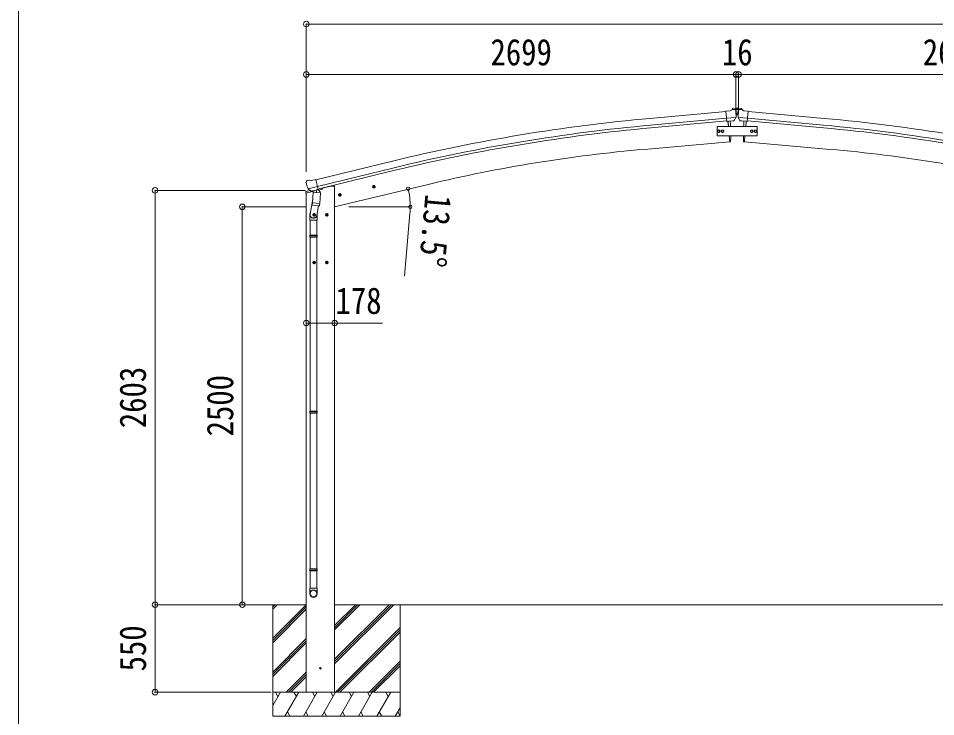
# Model space of a CAD drawing. Units: millimetres at full size, sheet at 1:35. Extents: x -9783 to 9892, y -6828 to 6752.
# Drawn here: x -9783 to -4022, y -4387 to 1 of the extents above; entities that cross this region are included whole.
import ezdxf
from ezdxf.enums import TextEntityAlignment as Align

# ---------------------------------------------------------------- set-up
doc = ezdxf.new("R2010")
doc.units = ezdxf.units.MM
doc.header["$LTSCALE"] = 35
doc.header["$PDMODE"] = 32
doc.header["$PDSIZE"] = 35
for name, color, linetype, lineweight in [('0-0_0', 7, 'Continuous', 9), ('0-1_本体', 4, 'Continuous', 9), ('0-2_部品', 7, 'Continuous', 9), ('0-3_ELV2', 3, 'Continuous', 9), ('0-A_寸法', 6, 'Continuous', 9), ('F-0_240', 7, 'Continuous', 9)]:
    doc.layers.add(name, color=color, linetype=linetype, lineweight=lineweight)
doc.styles.add('ＭＳ ゴシック', font='')
doc.styles.get('ＭＳ ゴシック').set_extended_font_data('MS Gothic')

msp = doc.modelspace()

# ---------------------------------------------------------------- linework, layer by layer
at = {"layer": '0-0_0'}
for p, q in [((-8571.6, -3683.76), (-7974.71, -3683.76)), ((-8185.71, -3711.09), (-8158.33, -3683.71)), ((-8185.71, -3696.95), (-8172.47, -3683.71)), ((-8185.71, -3683.76), (-8185.71, -4383.71)), ((-8185.71, -3894.94), (-7974.71, -3683.94)), ((-7796.71, -4054.72), (-7425.69, -3683.71)), ((-7796.71, -4026.44), (-7453.98, -3683.71)), ((-7796.71, -4040.58), (-7439.84, -3683.71)), ((-7796.71, -3842.59), (-7637.83, -3683.71)), ((-7796.71, -3828.45), (-7651.97, -3683.71)), ((-7796.71, -3814.31), (-7666.11, -3683.71)), ((-7796.71, -3683.76), (-5210.26, -3683.76)), ((-7385.71, -3683.71), (-7385.71, -4383.71)), ((-2740.67, -3683.76), (-5926.84, -3683.76)), ((-8185.71, -3909.08), (-7974.71, -3698.09)), ((-8185.71, -3923.23), (-7974.71, -3712.23)), ((-7791.85, -4233.71), (-7385.71, -3827.57)), ((-7777.71, -4233.71), (-7385.71, -3841.72)), ((-7763.56, -4233.71), (-7385.71, -3855.86)), ((-8185.71, -4107.07), (-7974.71, -3896.07)), ((-8185.71, -4121.21), (-7974.71, -3910.22)), ((-8185.71, -4135.36), (-7974.71, -3924.36)), ((-7579.72, -4233.71), (-7385.71, -4039.71)), ((-7565.57, -4233.71), (-7385.71, -4053.85)), ((-7551.43, -4233.71), (-7385.71, -4067.99)), ((-8100.22, -4233.71), (-7974.71, -4108.21)), ((-8086.07, -4233.71), (-7974.71, -4122.35)), ((-8071.93, -4233.71), (-7974.71, -4136.49)), ((-7385.71, -4233.71), (-8185.71, -4233.71)), ((-8185.71, -4317.54), (-8137.31, -4233.71)), ((-8152.31, -4259.69), (-8167.31, -4233.71)), ((-8108.44, -4383.71), (-8021.84, -4233.71)), ((-8036.84, -4259.7), (-8051.84, -4233.71)), ((-7992.97, -4383.71), (-7906.37, -4233.71)), ((-7796.71, -4233.71), (-7974.71, -4233.71)), ((-7921.37, -4259.69), (-7936.37, -4233.71)), ((-7877.5, -4383.71), (-7790.9, -4233.71)), ((-7805.9, -4259.69), (-7820.9, -4233.71)), ((-7762.03, -4383.71), (-7675.43, -4233.71)), ((-7690.43, -4259.69), (-7705.43, -4233.71)), ((-7646.56, -4383.71), (-7559.96, -4233.71)), ((-7589.96, -4233.71), (-7574.96, -4259.69)), ((-7531.09, -4383.71), (-7444.49, -4233.71)), ((-7459.49, -4259.69), (-7474.49, -4233.71)), ((-8093.44, -4357.73), (-8078.44, -4383.71)), ((-7977.97, -4357.73), (-7962.97, -4383.71)), ((-7862.5, -4357.73), (-7847.5, -4383.71)), ((-7747.03, -4357.73), (-7732.03, -4383.71)), ((-7631.56, -4357.73), (-7616.56, -4383.71)), ((-7516.09, -4357.73), (-7501.09, -4383.71)), ((-7415.62, -4383.71), (-7385.71, -4331.9)), ((-7400.62, -4357.73), (-7385.71, -4383.56)), ((-8185.71, -4383.71), (-7385.71, -4383.71))]:
    msp.add_line(p, q, dxfattribs=at)
msp.add_circle((-7885.71, -4083.71), 5, dxfattribs=at)
at = {"layer": '0-1_本体'}
for p, q in [((-5338.4, -584.75), (-5815.91, -627.95)), ((-5334.64, -627.75), (-5812.02, -670.94)), ((-5202.74, -627.75), (-4725.35, -670.94)), ((-5198.98, -584.75), (-4721.46, -627.95)), ((-5333.17, -644.52), (-5810.51, -687.71)), ((-5325.93, -646.91), (-5323.17, -678.47)), ((-5211.44, -646.91), (-5214.2, -678.47)), ((-5204.2, -644.52), (-4726.87, -687.71)), ((-5317.92, -738.47), (-5314.68, -775.51)), ((-5219.45, -738.47), (-5222.69, -775.51)), ((-5314.68, -775.51), (-5852.63, -822.57)), ((-5222.69, -775.51), (-4684.75, -822.57)), ((-7915.24, -1013.57), (-7432.36, -896.08)), ((-7905.16, -1055.53), (-7422.15, -938.07)), ((-7901.23, -1071.91), (-7418.17, -954.43)), ((-7872.72, -1066.2), (-7820.71, -1053.71)), ((-7796.71, -1053.71), (-7820.71, -1053.71)), ((-7796.71, -1053.71), (-7796.71, -4233.71)), ((-7208.63, -1042.53), (-7796.68, -1183.71)), ((-7974.71, -4233.71), (-7974.71, -1097.16))]:
    msp.add_line(p, q, dxfattribs=at)
at = {"layer": '0-1_本体', "color": 6}
msp.add_line((-7796.71, -1913.89), (-7974.71, -1913.89), dxfattribs=at)
at = {"layer": '0-1_本体'}
for centre, radius, start, end in [((-4819.79, -11637.96), 11054.98, 95.16866, 103.66973), ((-5717.59, -11637.96), 11054.98, 76.33027, 84.83134), ((-4819.79, -11637.96), 11011.82, 95.16974, 103.66973), ((-4819.79, -11637.96), 10994.98, 95.16974, 103.66973), ((-5717.59, -11637.96), 10994.98, 76.33027, 84.83026), ((-5717.59, -11637.96), 11011.82, 76.33027, 84.83026), ((-5053.62, -10038.23), 9250.23, 94.95525, 103.47191), ((-5483.76, -10038.23), 9250.23, 76.52809, 85.04475)]:
    msp.add_arc(centre, radius, start, end, dxfattribs=at)
at = {"layer": '0-2_部品'}
for p, q in [((-5312.02, -580.31), (-5300.3, -573.54)), ((-5285.4, -571.95), (-5299.06, -573.15)), ((-5276.26, -577.71), (-5281.75, -573.1)), ((-5261.36, -577.7), (-5255.88, -573.1)), ((-5252.22, -571.95), (-5238.56, -573.14)), ((-5225.6, -580.3), (-5237.32, -573.54)), ((-5312.02, -580.31), (-5338.59, -582.63)), ((-5332.93, -647.29), (-5338.59, -582.63)), ((-5275.72, -622.59), (-5334.64, -627.75)), ((-5286.97, -642.08), (-5276.04, -623.14)), ((-5275.2, -579.75), (-5275.08, -581.09)), ((-5262.42, -579.74), (-5262.54, -581.09)), ((-5261.9, -622.59), (-5202.98, -627.75)), ((-5250.65, -642.08), (-5261.58, -623.14)), ((-5225.6, -580.3), (-5199.04, -582.63)), ((-5204.69, -647.29), (-5199.04, -582.63)), ((-5322.97, -646.42), (-5332.93, -647.29)), ((-5323.2, -678.14), (-5325.96, -646.67)), ((-5310.09, -667.46), (-5311.59, -645.5)), ((-5309.63, -678.14), (-5310.09, -667.46)), ((-5289.36, -643.48), (-5297.06, -644.15)), ((-5248.26, -643.48), (-5240.56, -644.15)), ((-5228, -678.14), (-5227.54, -667.46)), ((-5227.54, -667.46), (-5226.03, -645.5)), ((-5214.65, -646.42), (-5204.69, -647.29)), ((-5214.42, -678.14), (-5211.67, -646.66)), ((-5314.9, -773), (-5317.95, -738.14)), ((-5309.51, -772.54), (-5308.67, -746.92)), ((-5308.67, -746.92), (-5308.6, -738.14)), ((-5228.95, -746.91), (-5229.02, -738.14)), ((-5228.12, -772.54), (-5228.95, -746.91)), ((-5222.72, -772.99), (-5219.67, -738.14)), ((-5314.66, -775.77), (-5314.9, -773)), ((-5312.05, -775.38), (-5314.66, -775.77)), ((-5225.57, -775.37), (-5222.96, -775.76)), ((-5222.96, -775.76), (-5222.72, -772.99)), ((-7976.53, -1030.17), (-7976.26, -1031.32)), ((-7972.31, -1021.59), (-7976.17, -1027.89)), ((-7969.22, -1019.34), (-7956.03, -1016.18)), ((-7941.48, -1018.85), (-7954.74, -1016.16)), ((-7941.48, -1018.85), (-7915.54, -1012.63)), ((-7977.27, -1097.77), (-7935.57, -1087.76)), ((-7977.27, -1090.88), (-7977.27, -1097.77)), ((-7949.58, -1081.87), (-7974.97, -1087.96)), ((-7962.48, -1070.47), (-7904.97, -1056.67)), ((-7945.63, -1085.38), (-7962, -1070.89)), ((-7942.92, -1085.95), (-7935.4, -1084.15)), ((-7942.17, -1085.49), (-7940.64, -1085.12)), ((-7940.64, -1085.12), (-7903.93, -1076.31)), ((-7938.8, -1085.35), (-7938.85, -1086.09)), ((-7938.09, -1087.13), (-7912.28, -1093.57)), ((-7931.18, -1092.48), (-7935.85, -1159.32)), ((-7885.49, -1095.67), (-7931.18, -1092.48)), ((-7929.4, -1089.3), (-7929.63, -1092.59)), ((-7909.88, -1078.14), (-7910.91, -1092.74)), ((-7903.93, -1076.31), (-7902.4, -1075.95)), ((-7900.85, -1073.84), (-7899.91, -1073.91)), ((-7899.91, -1073.91), (-7886.59, -1089.22)), ((-7895.96, -1078.25), (-7876.55, -1073.59)), ((-7886.59, -1089.22), (-7887.03, -1095.57)), ((-7872.72, -1064.96), (-7872.72, -1068.73)), ((-7559.2, -1059.95), (-7539.75, -1055.28)), ((-7554.64, -1052.17), (-7556.78, -1059.37)), ((-7547.35, -1050.42), (-7554.64, -1052.17)), ((-7547.14, -1067.34), (-7551.81, -1047.89)), ((-7542.18, -1055.86), (-7547.35, -1050.42)), ((-7544.31, -1063.06), (-7542.18, -1055.86)), ((-7934.12, -1134.55), (-7950.03, -1230.72)), ((-7890.16, -1162.51), (-7885.49, -1095.67)), ((-7773.14, -1111.31), (-7753.69, -1106.64)), ((-7768.58, -1103.53), (-7770.71, -1110.73)), ((-7761.28, -1101.78), (-7768.58, -1103.53)), ((-7761.08, -1118.7), (-7765.75, -1099.25)), ((-7756.11, -1107.22), (-7761.28, -1101.78)), ((-7758.25, -1114.42), (-7756.11, -1107.22)), ((-7936.71, -1171.78), (-7935.84, -1159.32)), ((-7936.31, -1173.14), (-7936.32, -1173.14)), ((-7890.16, -1162.51), (-7935.85, -1159.32)), ((-7934.87, -1173.92), (-7893.17, -1176.84)), ((-7898.6, -1176.46), (-7909.33, -1240.04)), ((-7890.17, -1162.51), (-7891.06, -1175.21)), ((-7952.18, -1267.88), (-7952.18, -1233.53)), ((-7915.71, -1233.95), (-7935.71, -1233.95)), ((-7925.71, -1226.45), (-7932.21, -1230.2)), ((-7932.21, -1230.2), (-7932.21, -1237.71)), ((-7932.21, -1237.71), (-7925.71, -1241.46)), ((-7925.71, -1243.95), (-7925.71, -1223.95)), ((-7919.21, -1230.2), (-7925.71, -1226.45)), ((-7906.18, -1233.23), (-7906.18, -1267.88)), ((-7835.71, -1233.95), (-7855.71, -1233.95)), ((-7845.71, -1226.45), (-7852.21, -1230.2)), ((-7852.21, -1230.2), (-7852.21, -1237.71)), ((-7852.21, -1237.71), (-7845.71, -1241.46)), ((-7845.71, -1243.95), (-7845.71, -1223.95)), ((-7839.21, -1230.2), (-7845.71, -1226.45)), ((-7906.18, -1267.88), (-7952.18, -1267.88)), ((-7950.18, -1267.88), (-7950.18, -1361.88)), ((-7908.18, -1267.88), (-7908.18, -1361.88)), ((-7952.18, -1363.88), (-7951.18, -1361.88)), ((-7906.18, -1363.88), (-7952.18, -1363.88)), ((-7906.18, -1371.88), (-7952.18, -1371.88)), ((-7907.18, -1361.88), (-7951.18, -1361.88)), ((-7907.18, -1373.88), (-7951.18, -1373.88)), ((-7950.18, -1373.88), (-7950.18, -2468.07)), ((-7908.18, -1373.88), (-7908.18, -2468.07)), ((-7906.18, -1363.88), (-7907.18, -1361.88)), ((-7906.18, -1371.88), (-7907.18, -1373.88)), ((-7906.18, -1363.88), (-7906.18, -1371.88)), ((-7915.71, -1533.95), (-7935.71, -1533.95)), ((-7925.71, -1526.45), (-7932.21, -1530.2)), ((-7932.21, -1530.2), (-7932.21, -1537.71)), ((-7932.21, -1537.71), (-7925.71, -1541.46)), ((-7925.71, -1543.95), (-7925.71, -1523.95)), ((-7919.21, -1530.2), (-7925.71, -1526.45)), ((-7835.71, -1533.95), (-7855.71, -1533.95)), ((-7845.71, -1526.45), (-7852.21, -1530.2)), ((-7852.21, -1530.2), (-7852.21, -1537.71)), ((-7852.21, -1537.71), (-7845.71, -1541.46)), ((-7845.71, -1543.95), (-7845.71, -1523.95)), ((-7839.21, -1530.2), (-7845.71, -1526.45)), ((-7952.18, -2470.07), (-7951.18, -2468.07)), ((-7906.18, -2470.07), (-7952.18, -2470.07)), ((-7907.18, -2468.07), (-7951.18, -2468.07)), ((-7906.18, -2470.07), (-7907.18, -2468.07)), ((-7906.18, -2470.07), (-7906.18, -2478.07)), ((-7906.18, -2478.07), (-7952.18, -2478.07)), ((-7907.18, -2480.07), (-7951.18, -2480.07)), ((-7950.18, -2480.07), (-7950.18, -3458.26)), ((-7908.18, -2480.07), (-7908.18, -3458.26)), ((-7906.18, -2478.07), (-7907.18, -2480.07)), ((-7952.18, -3460.26), (-7951.18, -3458.26)), ((-7906.18, -3460.26), (-7952.18, -3460.26)), ((-7906.18, -3468.26), (-7952.18, -3468.26)), ((-7907.18, -3458.26), (-7951.18, -3458.26)), ((-7907.18, -3470.26), (-7951.18, -3470.26)), ((-7950.18, -3470.26), (-7950.18, -3580.26)), ((-7908.18, -3470.26), (-7908.18, -3580.26)), ((-7906.18, -3460.26), (-7907.18, -3458.26)), ((-7906.18, -3468.26), (-7907.18, -3470.26)), ((-7906.18, -3460.26), (-7906.18, -3468.26)), ((-7952.18, -3614.4), (-7952.18, -3580.26)), ((-7906.18, -3580.26), (-7952.18, -3580.26)), ((-7906.18, -3614.4), (-7906.18, -3580.26))]:
    msp.add_line(p, q, dxfattribs=at)
for points in [[(-5275.65, -621.96), (-5275.94, -622.95), (-5276.04, -623.14)], [(-5261.97, -621.96), (-5261.69, -622.94), (-5261.58, -623.14)], [(-5322.97, -646.42), (-5322.69, -646.49), (-5297.32, -644.27), (-5297.06, -644.15)], [(-5214.65, -646.42), (-5214.93, -646.48), (-5240.3, -644.26), (-5240.56, -644.15)], [(-7910.12, -1078.08), (-7900.39, -1075.74), (-7915.54, -1012.63)], [(-7962.75, -1069.9), (-7962.16, -1070.74), (-7962, -1070.89)], [(-7910.12, -1078.08), (-7910.35, -1078.23), (-7935.12, -1084.17), (-7935.4, -1084.15)], [(-7556.78, -1059.37), (-7551.61, -1064.81), (-7544.31, -1063.06)], [(-7770.71, -1110.73), (-7765.54, -1116.17), (-7758.25, -1114.42)], [(-7925.71, -1241.46), (-7919.21, -1237.71), (-7919.21, -1230.2)], [(-7845.71, -1241.46), (-7839.21, -1237.71), (-7839.21, -1230.2)], [(-7952.18, -1363.88), (-7952.18, -1371.88), (-7951.18, -1373.88)], [(-7925.71, -1541.46), (-7919.21, -1537.71), (-7919.21, -1530.2)], [(-7845.71, -1541.46), (-7839.21, -1537.71), (-7839.21, -1530.2)], [(-7952.18, -2470.07), (-7952.18, -2478.07), (-7951.18, -2480.07)], [(-7952.18, -3460.26), (-7952.18, -3468.26), (-7951.18, -3470.26)]]:
    msp.add_lwpolyline(points, dxfattribs=at)
for centre, radius in [((-5360.81, -708.14), 6.5), ((-5176.81, -708.14), 6.5), ((-7549.48, -1057.61), 8.5), ((-7549.48, -1057.61), 7.7), ((-7549.48, -1057.61), 6.5), ((-7763.41, -1108.98), 8.5), ((-7763.41, -1108.98), 7.7), ((-7763.41, -1108.98), 6.5), ((-7925.71, -1233.95), 8.5), ((-7925.71, -1233.95), 7.7), ((-7925.71, -1233.95), 6.5), ((-7845.71, -1233.95), 8.5), ((-7845.71, -1233.95), 7.7), ((-7845.71, -1233.95), 6.5), ((-7925.71, -1533.95), 8.5), ((-7925.71, -1533.95), 7.7), ((-7925.71, -1533.95), 6.5), ((-7845.71, -1533.95), 8.5), ((-7845.71, -1533.95), 7.7), ((-7845.71, -1533.95), 6.5)]:
    msp.add_circle(centre, radius, dxfattribs=at)
at = {"layer": '0-2_部品', "color": 4}
msp.add_circle((-7885.71, -4083.71), 4.5, dxfattribs=at)
at = {"layer": '0-2_部品'}
for centre, radius, start, end in [((-5298.8, -576.14), 3, 95, 120), ((-5284.96, -576.94), 5, 50.00648, 94.99352), ((-5252.66, -576.93), 5, 85.00648, 129.99352), ((-5238.82, -576.13), 3, 60, 85), ((-5476.71, -598.73), 202.4, 353.4085, 5), ((-5060.91, -598.73), 202.4, 175, 186.5915), ((-5312.49, -772.41), 3, 278.50322, 357.46219), ((-5225.13, -772.41), 3, 182.53781, 261.49678), ((-7779.45, -984.07), 202.4, 193.5, 205.09125), ((-7968.05, -1024.2), 5, 103.5, 148.5), ((-7955.33, -1019.1), 3, 78.5, 103.5), ((-7974.27, -1090.88), 3, 103.5, 180), ((-7942.28, -1085.01), 0.5, 248.23754, 283.5), ((-7939.3, -1085.32), 0.5, 356, 103.5), ((-7937.85, -1086.16), 1, 176, 256), ((-7911.93, -1092.6), 1.03, 250.03897, 351.96569), ((-7909.29, -1078.22), 0.604, 100.59842, 172.20595), ((-7902.52, -1075.46), 0.5, 283.5, 318.76246), ((-7877.72, -1068.73), 5, 283.5, 0), ((-7934.77, -1171.96), 1.95, 175.04017, 217.47766), ((-7934.73, -1171.93), 2, 217.40962, 266), ((-7893.03, -1174.84), 2, 266, 349.46843), ((-7922.18, -1233.53), 30, 177.45142, 180)]:
    msp.add_arc(centre, radius, start, end, dxfattribs=at)
for centre, major_axis, ratio, start_param, end_param in [((-5270.87, -575.7), (-15.35, 3.44), 0.101033, 5.9751426, 5.9753737), ((-5266.75, -575.7), (15.35, 3.44), 0.101033, 0.3078116, 0.3080427), ((-5278.19, -580), (2.71, -1.31), 0.997474, 0.5366567, 1.3225652), ((-5259.43, -580), (-2.71, -1.31), 0.997474, 4.9606201, 5.7465286), ((-5289.63, -640.49), (1.62, -2.54), 0.997631, 5.8041905, 5.8929484), ((-5289.7, -640.38), (-3.5, 2.17), 0.650902, 2.1145521, 2.1873627), ((-5289.57, -640.57), (1.62, -2.54), 0.997631, 5.965759, 6.7621801), ((-5248.05, -640.57), (-1.62, -2.54), 0.997631, 5.8041905, 6.6006116), ((-5247.92, -640.37), (3.5, 2.17), 0.650902, 4.0958226, 4.1686332), ((-5247.99, -640.48), (-1.62, -2.54), 0.997631, 0.3902369, 0.4789948), ((-7973.61, -1029.45), (-1.57, -2.57), 0.99628, 4.712389, 5.4996506), ((-7943.64, -1083.13), (-0.73, -2.92), 0.997631, 5.8041905, 6.6006116), ((-7943.58, -1082.9), (2.63, 3.16), 0.650902, 4.0958226, 4.1686332), ((-7943.61, -1083.03), (-0.73, -2.92), 0.997631, 0.3902369, 0.4789948), ((-7929.18, -1233.23), (23, 0), 0.996195, 2.5560258, 6.5663028), ((-7929.18, -1233.23), (21, 0), 0.996195, 2.9349147, 5.9512394), ((-7929.18, -3612.66), (-23, 0), 0.996195, 3.1415927, 6.2831853), ((-7929.18, -3614.4), (-23, 0), 0.996195, 3.1415927, 6.2831853), ((-7929.18, -3614.4), (0, -23.43), 0.981806, 4.712389, 7.8539816)]:
    msp.add_ellipse(centre, major_axis=major_axis, ratio=ratio, start_param=start_param, end_param=end_param, dxfattribs=at)
msp.add_ellipse((-7929.18, -3614.4), major_axis=(21, 0), ratio=0.996195, dxfattribs=at)
at = {"layer": '0-3_ELV2'}
for p, q in [((-5272.81, -564.88), (-5296.95, -566.99)), ((-5272.81, -564.88), (-5264.81, -564.88)), ((-5267.55, -569.6), (-5266.71, -569.6)), ((-5264.81, -564.88), (-5240.67, -566.99)), ((-5237.31, -572.81), (-5240.67, -566.99)), ((-5237.31, -573.49), (-5237.31, -572.81)), ((-5274.56, -606.38), (-5263.17, -606.38)), ((-5267.55, -602.3), (-5266.71, -602.3))]:
    msp.add_line(p, q, dxfattribs=at)
for points in [[(-5300.31, -573.39), (-5300.31, -572.81), (-5296.95, -566.99)], [(-5270.07, -568.76), (-5270.91, -568.76), (-5270.91, -569.6), (-5270.07, -569.6)], [(-5268.39, -567.92), (-5268.39, -567.08), (-5269.23, -567.08), (-5269.23, -567.92)], [(-5269.23, -570.44), (-5269.23, -571.28), (-5268.39, -571.28), (-5268.39, -570.44)], [(-5266.71, -569.6), (-5266.71, -568.76), (-5267.55, -568.76)], [(-5270.07, -601.46), (-5270.91, -601.46), (-5270.91, -602.3), (-5270.07, -602.3)], [(-5268.39, -600.62), (-5268.39, -599.78), (-5269.23, -599.78), (-5269.23, -600.62)], [(-5269.23, -603.14), (-5269.23, -603.98), (-5268.39, -603.98), (-5268.39, -603.14)], [(-5266.71, -602.3), (-5266.71, -601.46), (-5267.55, -601.46)]]:
    msp.add_lwpolyline(points, dxfattribs=at)
for points in [[(-5143.81, -738.14), (-5143.81, -678.14), (-5393.81, -678.14), (-5393.81, -738.14)], [(-5391.82, -708.14), (-5388.06, -701.64), (-5380.56, -701.64), (-5376.8, -708.14), (-5380.56, -714.64), (-5388.06, -714.64)], [(-5368.32, -708.14), (-5364.56, -701.64), (-5357.06, -701.64), (-5353.3, -708.14), (-5357.06, -714.64), (-5364.56, -714.64)], [(-5169.3, -708.14), (-5173.06, -701.64), (-5180.56, -701.64), (-5184.32, -708.14), (-5180.56, -714.64), (-5173.06, -714.64)], [(-5145.8, -708.14), (-5149.56, -701.64), (-5157.06, -701.64), (-5160.82, -708.14), (-5157.06, -714.64), (-5149.56, -714.64)]]:
    msp.add_lwpolyline(points, close=True, dxfattribs=at)
for centre, radius in [((-5268.81, -569.18), 3.5), ((-5268.81, -601.88), 3.5), ((-5384.31, -708.14), 8.5), ((-5384.31, -708.14), 7.7), ((-5384.31, -708.14), 6.5), ((-5360.81, -708.14), 8.5), ((-5360.81, -708.14), 7.7), ((-5360.81, -708.14), 6.5), ((-5176.81, -708.14), 8.5), ((-5176.81, -708.14), 7.7), ((-5176.81, -708.14), 6.5), ((-5153.31, -708.14), 8.5), ((-5153.31, -708.14), 7.7), ((-5153.31, -708.14), 6.5)]:
    msp.add_circle(centre, radius, dxfattribs=at)
for centre, start, end in [((-5270.07, -567.92), 270, 0), ((-5270.07, -570.44), 0, 90), ((-5267.55, -567.92), 180, 270), ((-5267.55, -570.44), 90, 180), ((-5270.07, -600.62), 270, 0), ((-5270.07, -603.14), 0, 90), ((-5267.55, -600.62), 180, 270), ((-5267.55, -603.14), 90, 180)]:
    msp.add_arc(centre, 0.84, start, end, dxfattribs=at)
at = {"layer": '0-A_寸法'}
for p, q in [((-7974.71, -35.35), (-7974.71, -351.97)), ((-7974.71, -35.35), (-2560.71, -35.35)), ((-7974.71, -351.97), (-7974.71, -351.97)), ((-7974.71, -351.97), (-7974.71, -963.73)), ((-7974.71, -351.97), (-5275.71, -351.97)), ((-5275.71, -351.97), (-5275.71, -601.73)), ((-5259.71, -351.97), (-5275.71, -351.97)), ((-5259.71, -351.97), (-5259.71, -601.73)), ((-2560.71, -351.97), (-5259.71, -351.97)), ((-8924.28, -1080.71), (-7979.2, -1080.71)), ((-8924.28, -3683.71), (-8924.28, -1080.71)), ((-8376.31, -1183.71), (-7979.2, -1183.71)), ((-8376.31, -3683.71), (-8376.31, -1183.71)), ((-7707.21, -1183.71), (-7320.35, -1183.71)), ((-7323.21, -1226.17), (-7357.57, -1618.67)), ((-7796.71, -1913.89), (-7496.71, -1913.89)), ((-8924.28, -3683.71), (-8196.17, -3683.71)), ((-8924.28, -4233.71), (-8924.28, -3683.71)), ((-8924.28, -4233.71), (-8196.17, -4233.71))]:
    msp.add_line(p, q, dxfattribs=at)
for centre in [(-7334.81, -1070.06), (-7321.35, -1183.71)]:
    msp.add_circle(centre, 10.62, dxfattribs=at)
for start, end in [(0, 13.5), (354.99678, 0)]:
    msp.add_arc((-7808.21, -1183.71), 486.86, start, end, dxfattribs=at)
for p in [(-7974.71, -35.35), (-7974.71, -351.97), (-5275.71, -351.97), (-5259.71, -351.97), (-8924.28, -1080.71), (-8376.31, -1183.71), (-7974.71, -1913.89), (-7796.71, -1913.89), (-8924.28, -3683.71), (-8376.31, -3683.71), (-8924.28, -4233.71)]:
    msp.add_point(p, dxfattribs=at)
at = {"layer": 'F-0_240', "color": 5}
msp.add_line((-9783.03, 6751.9), (-9783.03, -6828.1), dxfattribs=at)

# ---------------------------------------------------------------- texts
at = {"layer": '0-A_寸法', "color": 7, "style": 'ＭＳ ゴシック', "width": 0.85}
for s, p in [('2699', (-6817.71, -344.97)), ('16', (-5363.96, -344.97)), ('2699', (-4102.71, -344.97)), ('178', (-7791.08, -1906.89))]:
    msp.add_text(s, height=166.8, dxfattribs=at).set_placement(p, align=Align.BOTTOM_LEFT)
for s, rotation, p in [('13.5°', 264.997, (-7276.06, -1096.04)), ('2603', 90, (-8931.28, -2574.71)), ('2500', 90, (-8383.31, -2626.21)), ('550', 90, (-8931.28, -4103.09))]:
    msp.add_text(s, height=166.8, rotation=rotation, dxfattribs=at).set_placement(p, align=Align.BOTTOM_LEFT)

doc.saveas('drawing.dxf')
